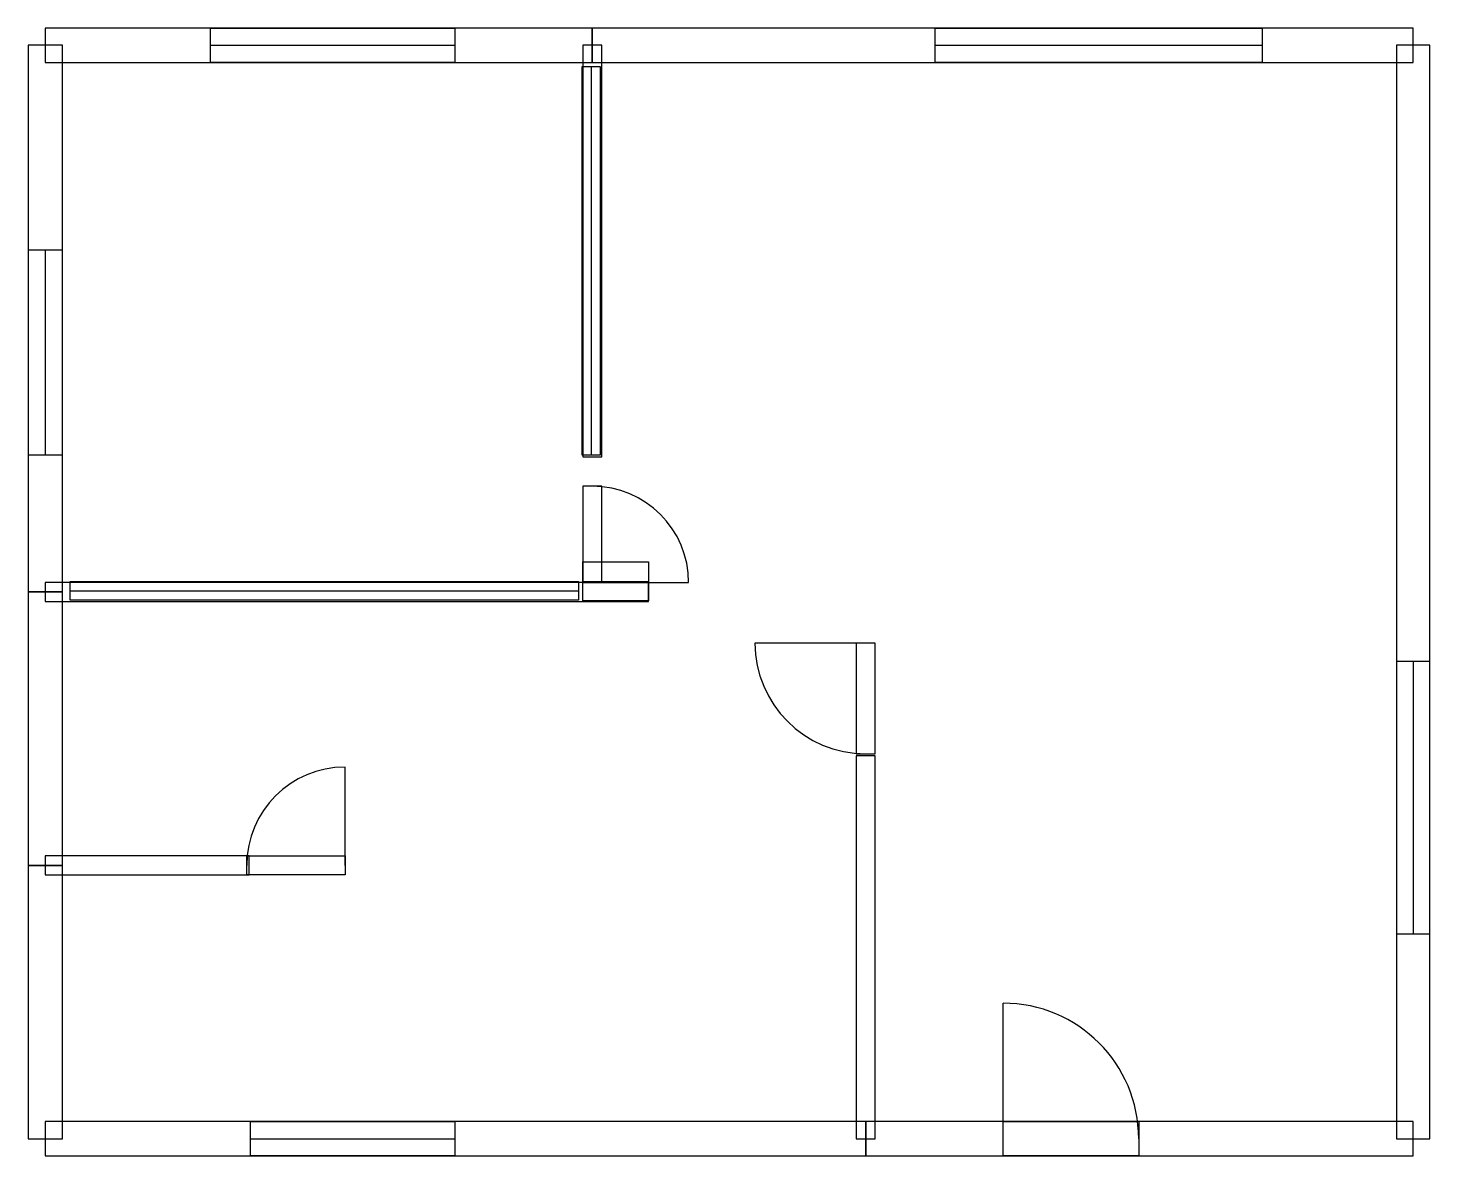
# Model space of a CAD drawing. Header units: millimetres. Extents: x 1112 to 9311, y 1091 to 7691.
import ezdxf

# ---------------------------------------------------------------- set-up
doc = ezdxf.new("R2010")
doc.units = ezdxf.units.MM
for name, color, linetype in [('DOORS', 2, 'CONTINUOUS'), ('WALLS', 1, 'CONTINUOUS'), ('WINDOWS', 5, 'CONTINUOUS')]:
    doc.layers.add(name, color=color, linetype=linetype)

msp = doc.modelspace()

# ---------------------------------------------------------------- linework, layer by layer
at = {"layer": 'DOORS'}
for p, q in [((4356.28, 5009.97), (4356.28, 4446.31)), ((4466.81, 5009.97), (4356.28, 5009.97)), ((4466.81, 4446.31), (4466.81, 5009.97)), ((4356.28, 4446.31), (4466.81, 4446.31)), ((4411.55, 4446.31), (4975.21, 4446.31)), ((6011.02, 4092.33), (5363.34, 4092.33)), ((5955.75, 4092.33), (5955.75, 3444.65)), ((6066.28, 4092.33), (5955.75, 4092.33)), ((6066.28, 3444.65), (6066.28, 4092.33)), ((5955.75, 3444.65), (6066.28, 3444.65)), ((2965.71, 2791.57), (2965.71, 3366.77)), ((2390.51, 2846.84), (2965.71, 2846.84)), ((2390.51, 2736.3), (2390.51, 2846.84)), ((2965.71, 2846.84), (2965.71, 2736.3)), ((2965.71, 2736.3), (2390.51, 2736.3)), ((6814, 1192.1), (6814, 1985.33)), ((6814, 1292.88), (7607.24, 1292.88)), ((6814, 1091.32), (6814, 1292.88)), ((7607.24, 1292.88), (7607.24, 1091.32)), ((7607.24, 1091.32), (6814, 1091.32))]:
    msp.add_line(p, q, dxfattribs=at)
for centre, radius, start, end in [((4411.55, 4446.31), 563.66, 0, 90), ((6011.02, 4092.33), 647.68, 180, 270), ((2965.71, 2791.57), 575.2, 90, 180), ((6814, 1192.1), 793.23, 0, 90)]:
    msp.add_arc(centre, radius, start, end, dxfattribs=at)
at = {"layer": 'WALLS'}
for p, q in [((4411.55, 7690.76), (1212.61, 7690.76)), ((1212.61, 7690.76), (1212.61, 7489.2)), ((4411.55, 7489.2), (4411.55, 7690.76)), ((9213.21, 7690.76), (4411.55, 7690.76)), ((4411.55, 7690.76), (4411.55, 7489.2)), ((9213.21, 7489.2), (9213.21, 7690.76)), ((1111.83, 7589.98), (1111.83, 4391.04)), ((1313.39, 7589.98), (1111.83, 7589.98)), ((1313.39, 4391.04), (1313.39, 7589.98)), ((4356.28, 7589.98), (4356.28, 5181.02)), ((4466.81, 7589.98), (4356.28, 7589.98)), ((4466.81, 5181.02), (4466.81, 7589.98)), ((9115.68, 7589.98), (9115.68, 1192.1)), ((9310.74, 7589.98), (9115.68, 7589.98)), ((9310.74, 1192.1), (9310.74, 7589.98)), ((1212.61, 7489.2), (4411.55, 7489.2)), ((4411.55, 7489.2), (9213.21, 7489.2)), ((4356.28, 5181.02), (4466.81, 5181.02)), ((4739.89, 4446.31), (1212.61, 4446.31)), ((1212.61, 4446.31), (1212.61, 4335.77)), ((4739.89, 4335.77), (4739.89, 4446.31)), ((1111.83, 4391.04), (1111.83, 2791.57)), ((1313.39, 4391.04), (1111.83, 4391.04)), ((1111.83, 4391.04), (1313.39, 4391.04)), ((1313.39, 2791.57), (1313.39, 4391.04)), ((1212.61, 4335.77), (4739.89, 4335.77)), ((5955.75, 3432.01), (5955.75, 1192.1)), ((6066.28, 3432.01), (5955.75, 3432.01)), ((6066.28, 1192.1), (6066.28, 3432.01)), ((1111.83, 2791.57), (1313.39, 2791.57)), ((1111.83, 2791.57), (1111.83, 1192.1)), ((1313.39, 2791.57), (1111.83, 2791.57)), ((2405.71, 2846.84), (1212.61, 2846.84)), ((1212.61, 2846.84), (1212.61, 2736.3)), ((1313.39, 1192.1), (1313.39, 2791.57)), ((2405.71, 2736.3), (2405.71, 2846.84)), ((1212.61, 2736.3), (2405.71, 2736.3)), ((6011.02, 1292.88), (1212.61, 1292.88)), ((1212.61, 1292.88), (1212.61, 1091.32)), ((6011.02, 1091.32), (6011.02, 1292.88)), ((9213.21, 1292.88), (6011.02, 1292.88)), ((6011.02, 1292.88), (6011.02, 1091.32)), ((9213.21, 1091.32), (9213.21, 1292.88)), ((1111.83, 1192.1), (1313.39, 1192.1)), ((5955.75, 1192.1), (6066.28, 1192.1)), ((9115.68, 1192.1), (9310.74, 1192.1)), ((1212.61, 1091.32), (6011.02, 1091.32)), ((6011.02, 1091.32), (9213.21, 1091.32))]:
    msp.add_line(p, q, dxfattribs=at)
at = {"layer": 'WINDOWS'}
for p, q in [((2178.14, 7690.76), (3608.56, 7690.76)), ((2178.14, 7489.2), (2178.14, 7690.76)), ((3608.56, 7690.76), (3608.56, 7489.2)), ((6417.39, 7690.76), (8328.95, 7690.76)), ((6417.39, 7489.2), (6417.39, 7690.76)), ((8328.95, 7690.76), (8328.95, 7489.2)), ((2178.14, 7589.98), (3608.56, 7589.98)), ((6417.39, 7589.98), (8328.95, 7589.98)), ((3608.56, 7489.2), (2178.14, 7489.2)), ((4349.78, 7463.19), (4349.78, 5194.03)), ((4460.31, 7463.19), (4349.78, 7463.19)), ((4405.04, 7463.19), (4405.04, 5194.03)), ((4460.31, 5194.03), (4460.31, 7463.19)), ((8328.95, 7489.2), (6417.39, 7489.2)), ((1111.83, 6390.38), (1111.83, 5194.03)), ((1313.39, 6390.38), (1111.83, 6390.38)), ((1212.61, 6390.38), (1212.61, 5194.03)), ((1313.39, 5194.03), (1313.39, 6390.38)), ((1111.83, 5194.03), (1313.39, 5194.03)), ((4349.78, 5194.03), (4460.31, 5194.03)), ((4356.28, 4566.58), (4739.89, 4566.58)), ((4356.28, 4339.21), (4356.28, 4566.58)), ((4739.89, 4566.58), (4739.89, 4339.21)), ((1358.9, 4452.6), (4330.27, 4452.6)), ((1358.9, 4342.46), (1358.9, 4452.6)), ((4330.27, 4452.6), (4330.27, 4342.46)), ((4356.28, 4452.9), (4739.89, 4452.9)), ((1358.9, 4397.53), (4330.27, 4397.53)), ((4330.27, 4342.46), (1358.9, 4342.46)), ((4739.89, 4339.21), (4356.28, 4339.21)), ((9115.68, 3984.67), (9115.68, 2391.7)), ((9310.74, 3984.67), (9115.68, 3984.67)), ((9213.21, 3984.67), (9213.21, 2391.7)), ((9310.74, 2391.7), (9310.74, 3984.67)), ((9115.68, 2391.7), (9310.74, 2391.7)), ((2412.21, 1292.88), (3608.56, 1292.88)), ((2412.21, 1091.32), (2412.21, 1292.88)), ((3608.56, 1292.88), (3608.56, 1091.32)), ((2412.21, 1192.1), (3608.56, 1192.1)), ((3608.56, 1091.32), (2412.21, 1091.32))]:
    msp.add_line(p, q, dxfattribs=at)

doc.saveas('drawing.dxf')
